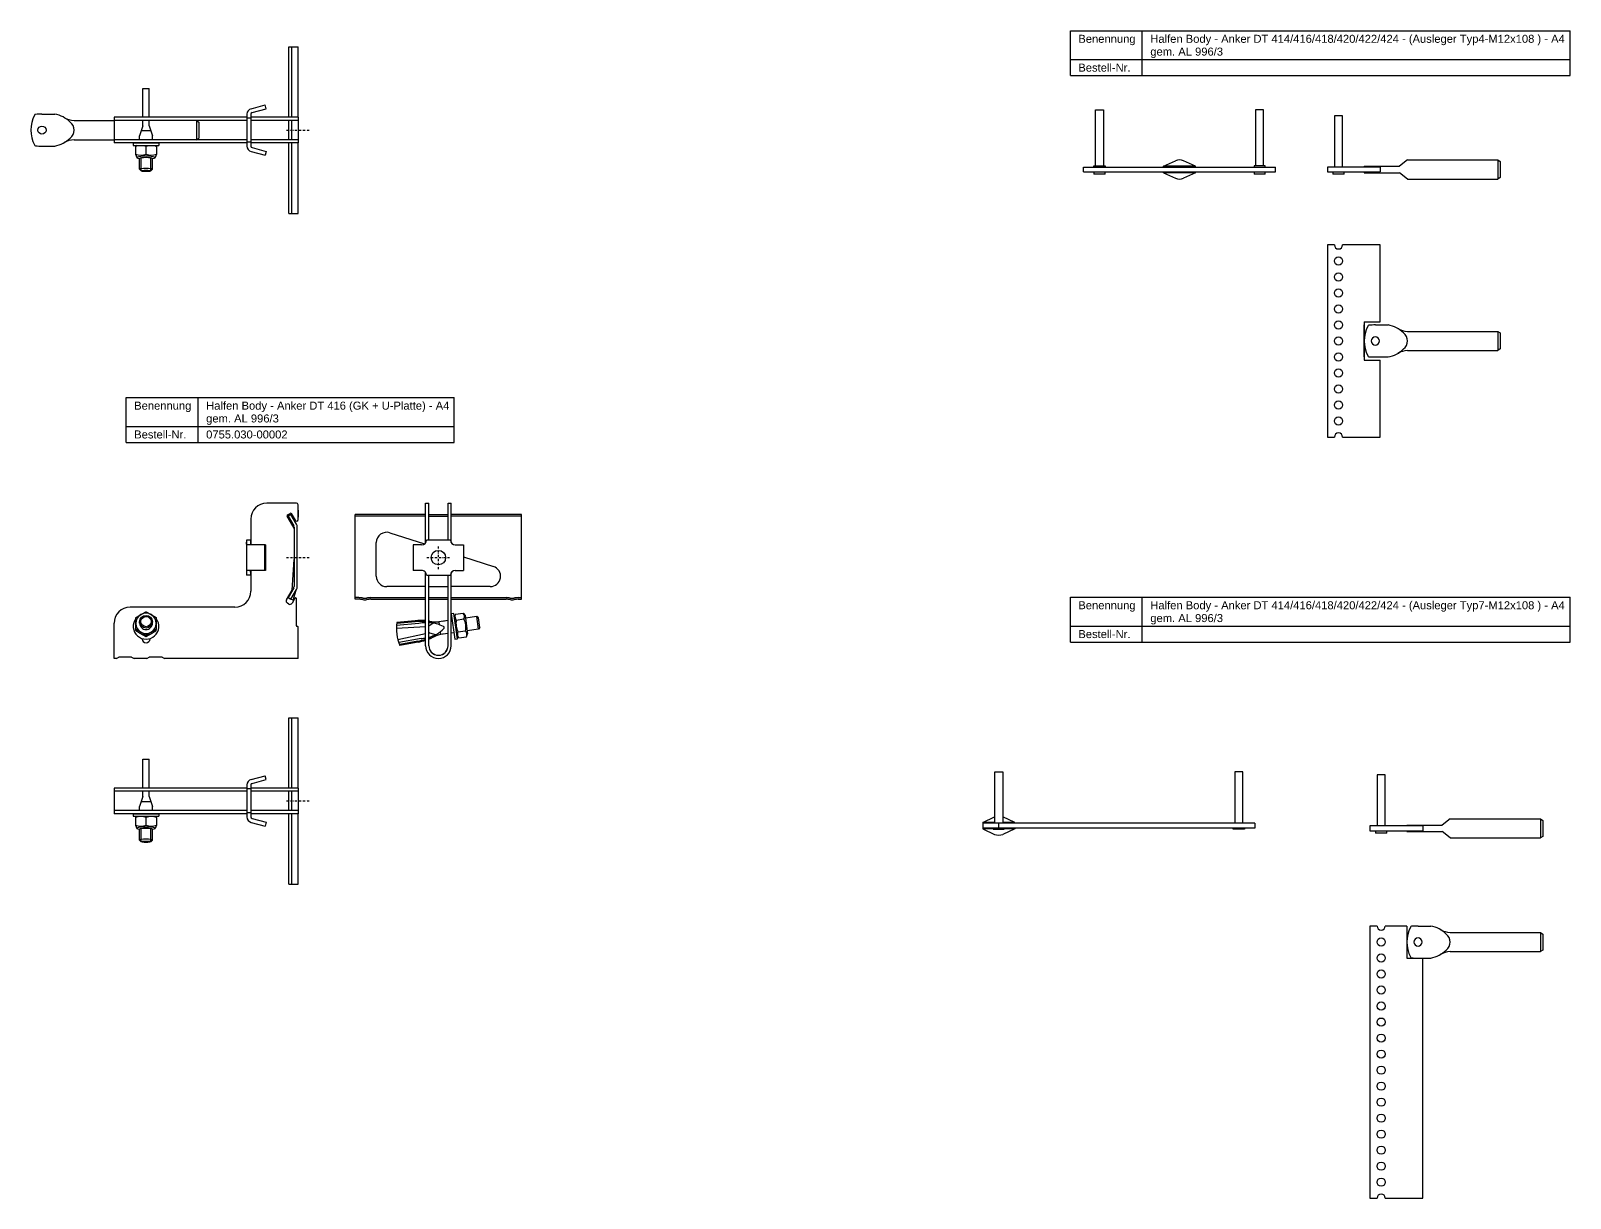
# Model space of a CAD drawing. Header units: millimetres. Extents: x -1351 to -123, y -1210 to 162.
# Drawn here: x -1123 to -161, y -1210 to -481 of the extents above; entities that cross this region are included whole.
import ezdxf

# ---------------------------------------------------------------- set-up
doc = ezdxf.new("R2010")
doc.units = ezdxf.units.MM
doc.header["$LTSCALE"] = 10
doc.linetypes.add('STRICHPUNKT2', pattern=[0.5, 0.25, -0.125, 0, -0.125])
doc.layers.add('HALFEN', color=2, linetype='Continuous')
doc.styles.add('ARIAL50', font='ARIAL.TTF', dxfattribs={"height": 5})

msp = doc.modelspace()

# ---------------------------------------------------------------- linework, layer by layer
at = {"layer": 'HALFEN'}
for p, q in [((-473.16, -481.25), (-160.87, -481.25)), ((-473.16, -509.25), (-473.16, -481.25)), ((-428.2, -509.25), (-428.2, -481.25)), ((-160.87, -509.25), (-160.87, -481.25)), ((-961.38, -535.28), (-961.38, -491.28)), ((-961.38, -491.28), (-955.64, -491.28)), ((-959.64, -535.28), (-959.64, -491.28)), ((-955.64, -535.28), (-955.64, -491.28)), ((-473.16, -499.25), (-160.87, -499.25)), ((-473.16, -509.25), (-160.87, -509.25)), ((-1052.64, -517.26), (-1048.64, -517.26)), ((-1052.64, -535.28), (-1052.64, -517.26)), ((-1048.64, -535.28), (-1048.64, -517.26)), ((-985.05, -529.92), (-976.29, -527.57)), ((-975.64, -529.99), (-976.29, -527.57)), ((-1115.64, -533.28), (-1107.64, -533.28)), ((-1095.63, -537.28), (-1070.64, -537.28)), ((-987.64, -535.28), (-1070.64, -535.28)), ((-1070.64, -535.28), (-1070.64, -551.28)), ((-987.64, -537.28), (-1070.64, -537.28)), ((-1052.64, -540.51), (-1052.64, -537.28)), ((-1048.64, -540.51), (-1048.64, -537.28)), ((-1019.04, -537.28), (-1019.04, -549.28)), ((-1019.04, -537.28), (-1017.64, -538.28)), ((-1017.64, -538.28), (-1017.64, -548.28)), ((-987.64, -533.3), (-987.64, -553.26)), ((-985.14, -535.78), (-987.64, -535.78)), ((-985.14, -533.3), (-985.14, -553.26)), ((-955.64, -535.28), (-985.14, -535.28)), ((-985.14, -535.28), (-985.14, -537.28)), ((-955.64, -537.28), (-985.14, -537.28)), ((-985.14, -537.28), (-985.14, -549.28)), ((-984.4, -532.33), (-975.64, -529.99)), ((-961.38, -549.28), (-961.38, -537.28)), ((-959.64, -549.28), (-959.64, -537.28)), ((-955.64, -535.28), (-955.64, -551.28)), ((-457.42, -565.7), (-457.42, -530.7)), ((-457.42, -530.7), (-452.42, -530.7)), ((-452.42, -530.7), (-452.42, -565.7)), ((-352.42, -530.7), (-357.42, -530.7)), ((-357.42, -530.7), (-357.42, -565.7)), ((-352.42, -565.7), (-352.42, -530.7)), ((-308.1, -534.4), (-308.1, -566.4)), ((-303.1, -534.4), (-308.1, -534.4)), ((-303.1, -566.4), (-303.1, -534.4)), ((-1052.64, -540.51), (-1054.64, -546.76)), ((-1054.64, -549.28), (-1054.64, -546.76)), ((-1047.6, -543.76), (-1053.64, -543.76)), ((-1048.64, -540.51), (-1046.64, -546.76)), ((-1046.64, -549.28), (-1046.64, -546.76)), ((-1115.64, -553.28), (-1107.64, -553.28)), ((-1095.63, -549.28), (-1070.64, -549.28)), ((-987.64, -549.28), (-1070.64, -549.28)), ((-987.64, -551.28), (-1070.64, -551.28)), ((-1058.64, -551.28), (-1042.64, -551.28)), ((-1058.64, -551.28), (-1058.64, -552.87)), ((-1058.64, -552.87), (-1042.64, -552.87)), ((-1056.44, -552.87), (-1057.14, -553.6)), ((-1057.14, -553.6), (-1057.14, -558.39)), ((-1056.44, -552.87), (-1044.84, -552.87)), ((-1050.64, -558.39), (-1050.64, -553.6)), ((-1044.84, -552.87), (-1044.14, -553.6)), ((-1044.14, -553.6), (-1044.14, -558.39)), ((-1042.64, -551.28), (-1042.64, -552.87)), ((-1019.04, -549.28), (-1017.64, -548.28)), ((-985.14, -550.78), (-987.64, -550.78)), ((-955.64, -549.28), (-985.14, -549.28)), ((-985.14, -549.28), (-985.14, -551.28)), ((-955.64, -551.28), (-985.14, -551.28)), ((-985.05, -556.65), (-976.29, -558.99)), ((-984.4, -554.23), (-975.64, -556.58)), ((-975.64, -556.58), (-976.29, -558.99)), ((-961.38, -595.28), (-961.38, -551.28)), ((-959.64, -595.28), (-959.64, -551.28)), ((-955.64, -595.28), (-955.64, -551.28)), ((-1057.14, -558.39), (-1056.44, -560.41)), ((-1054.64, -567.76), (-1054.64, -560.99)), ((-1053.64, -568.76), (-1053.64, -560.65)), ((-1047.64, -568.76), (-1047.64, -560.65)), ((-1046.64, -567.76), (-1046.64, -560.99)), ((-1044.14, -558.39), (-1044.84, -560.41)), ((-464.92, -569.4), (-464.92, -566.4)), ((-464.92, -566.4), (-344.92, -566.4)), ((-458.42, -566.4), (-458.42, -565.7)), ((-458.42, -565.7), (-451.42, -565.7)), ((-451.42, -565.7), (-451.42, -566.4)), ((-414.92, -565.9), (-407.43, -562.45)), ((-414.92, -566.4), (-414.92, -565.9)), ((-394.92, -565.9), (-414.92, -565.9)), ((-394.92, -565.9), (-402.41, -562.45)), ((-394.92, -566.4), (-394.92, -565.9)), ((-351.42, -565.7), (-358.42, -565.7)), ((-358.42, -565.7), (-358.42, -566.4)), ((-351.42, -566.4), (-351.42, -565.7)), ((-344.92, -569.4), (-344.92, -566.4)), ((-279.6, -566.4), (-312.6, -566.4)), ((-312.6, -566.4), (-312.6, -569.4)), ((-289.6, -565.9), (-267.6, -565.9)), ((-289.6, -565.9), (-289.6, -566.4)), ((-279.6, -566.4), (-279.6, -569.4)), ((-262.6, -561.9), (-267.6, -565.9)), ((-262.6, -561.9), (-206, -561.9)), ((-206, -561.9), (-206, -573.9)), ((-206, -561.9), (-204.6, -562.9)), ((-204.6, -562.9), (-204.6, -572.9)), ((-1053.64, -568.76), (-1054.64, -567.76)), ((-1047.64, -568.76), (-1046.64, -567.76)), ((-464.92, -569.4), (-344.92, -569.4)), ((-458.42, -569.4), (-458.42, -570.9)), ((-451.42, -570.9), (-458.42, -570.9)), ((-451.42, -570.9), (-451.42, -569.4)), ((-414.92, -569.9), (-414.92, -569.4)), ((-394.92, -569.9), (-414.92, -569.9)), ((-414.92, -569.9), (-407.43, -573.35)), ((-394.92, -569.9), (-402.41, -573.35)), ((-394.92, -569.9), (-394.92, -569.4)), ((-358.42, -569.4), (-358.42, -570.9)), ((-351.42, -570.9), (-358.42, -570.9)), ((-351.42, -570.9), (-351.42, -569.4)), ((-312.6, -569.4), (-279.6, -569.4)), ((-309.1, -569.4), (-309.1, -570.9)), ((-302.1, -570.9), (-309.1, -570.9)), ((-302.1, -570.9), (-302.1, -569.4)), ((-289.6, -569.4), (-289.6, -569.9)), ((-289.6, -569.9), (-267.6, -569.9)), ((-262.6, -573.9), (-267.6, -569.9)), ((-262.6, -573.9), (-206, -573.9)), ((-204.6, -572.9), (-206, -573.9)), ((-961.38, -595.28), (-955.64, -595.28)), ((-308.15, -614.99), (-312.6, -614.99)), ((-312.6, -614.99), (-312.6, -734.99)), ((-279.6, -614.99), (-303.05, -614.99)), ((-279.6, -662.99), (-279.6, -614.99)), ((-289.6, -662.99), (-289.6, -686.99)), ((-289.6, -662.99), (-279.6, -662.99)), ((-289.6, -684.99), (-289.6, -664.99)), ((-282.6, -664.99), (-274.6, -664.99)), ((-262.59, -668.99), (-206, -668.99)), ((-206, -668.99), (-206, -680.99)), ((-206, -668.99), (-204.6, -669.99)), ((-204.6, -669.99), (-204.6, -679.99)), ((-262.59, -680.99), (-206, -680.99)), ((-204.6, -679.99), (-206, -680.99)), ((-289.6, -686.99), (-279.6, -686.99)), ((-282.6, -684.99), (-274.6, -684.99)), ((-279.6, -734.99), (-279.6, -686.99)), ((-1063.05, -710.38), (-858.03, -710.38)), ((-1063.05, -738.38), (-1063.05, -710.38)), ((-1018.09, -738.38), (-1018.09, -710.38)), ((-858.03, -738.38), (-858.03, -710.38)), ((-1063.05, -728.38), (-858.03, -728.38)), ((-1063.05, -738.38), (-858.03, -738.38)), ((-312.6, -734.99), (-308.15, -734.99)), ((-303.05, -734.99), (-279.6, -734.99)), ((-956.64, -776.3), (-975.14, -776.3)), ((-956.64, -776.3), (-975.14, -776.3)), ((-955.64, -780.57), (-955.64, -777.3)), ((-955.64, -786.49), (-955.64, -777.3)), ((-875.97, -800.97), (-875.97, -776.3)), ((-875.97, -776.3), (-873.97, -776.3)), ((-873.97, -799.3), (-873.97, -776.3)), ((-861.97, -799.31), (-861.97, -776.3)), ((-861.97, -776.3), (-859.97, -776.3)), ((-859.97, -800.96), (-859.97, -776.3)), ((-985.14, -786.3), (-985.14, -802.05)), ((-955.64, -780.57), (-955.64, -785.01)), ((-919.97, -836.31), (-919.97, -783.32)), ((-875.97, -783.32), (-919.97, -783.32)), ((-875.97, -784.32), (-919.97, -784.32)), ((-873.97, -783.32), (-861.97, -783.32)), ((-873.97, -784.32), (-861.97, -784.32)), ((-815.97, -783.32), (-859.97, -783.32)), ((-815.97, -784.32), (-859.97, -784.32)), ((-815.97, -836.31), (-815.97, -783.32)), ((-898.27, -794.76), (-876.74, -801.76)), ((-987.97, -799.3), (-987.97, -821.3)), ((-985.47, -799.3), (-987.97, -799.3)), ((-975.97, -802.3), (-987.19, -802.3)), ((-985.47, -799.3), (-985.47, -801.3)), ((-976.62, -802.3), (-976.62, -818.3)), ((-975.97, -802.3), (-975.97, -818.3)), ((-906.78, -821.94), (-906.78, -800.94)), ((-883.67, -802.29), (-883.68, -818.29)), ((-878.46, -802.3), (-883.67, -802.29)), ((-860.46, -799.31), (-875.46, -799.3)), ((-857.46, -802.31), (-852.25, -802.32)), ((-852.25, -802.32), (-852.26, -818.32)), ((-852.25, -809.71), (-833.64, -815.76)), ((-985.47, -821.3), (-987.97, -821.3)), ((-975.97, -818.3), (-987.19, -818.3)), ((-985.47, -819.3), (-985.47, -821.3)), ((-985.14, -818.56), (-985.14, -831.3)), ((-878.47, -818.3), (-883.68, -818.29)), ((-875.97, -865.3), (-875.97, -819.65)), ((-875.47, -821.3), (-860.47, -821.31)), ((-873.97, -865.3), (-873.97, -821.3)), ((-861.97, -865.3), (-861.97, -821.31)), ((-859.97, -865.3), (-859.97, -819.64)), ((-857.47, -818.31), (-852.26, -818.32)), ((-956.64, -853), (-956.64, -835.85)), ((-917.72, -835.31), (-919.97, -835.31)), ((-917.72, -836.31), (-919.97, -836.31)), ((-910.22, -835.31), (-875.97, -835.31)), ((-910.22, -836.31), (-875.97, -836.31)), ((-875.97, -828.44), (-900.28, -828.44)), ((-873.97, -828.44), (-861.97, -828.44)), ((-873.97, -835.31), (-861.97, -835.31)), ((-873.97, -836.31), (-861.97, -836.31)), ((-835.65, -828.44), (-859.97, -828.44)), ((-859.97, -835.31), (-825.72, -835.31)), ((-859.97, -836.31), (-825.72, -836.31)), ((-818.22, -835.31), (-815.97, -835.31)), ((-818.22, -836.31), (-815.97, -836.31)), ((-473.16, -835.06), (-160.87, -835.06)), ((-473.16, -863.06), (-473.16, -835.06)), ((-428.2, -863.06), (-428.2, -835.06)), ((-160.87, -863.06), (-160.87, -835.06)), ((-995.14, -841.3), (-1060.64, -841.3)), ((-858.38, -845.24), (-859.97, -845.46)), ((-859.97, -845.46), (-857.74, -861.31)), ((-856.15, -861.08), (-858.38, -845.24)), ((-857.34, -845.59), (-858.07, -847.42)), ((-857.34, -845.59), (-852.55, -844.92)), ((-852.55, -844.92), (-851.34, -846.47)), ((-1070.64, -873.3), (-1070.64, -851.3)), ((-1054.65, -851.19), (-1054.65, -850.39)), ((-1046.64, -851.19), (-1046.64, -850.39)), ((-955.94, -853.3), (-956.34, -853.3)), ((-955.64, -873.3), (-955.64, -853.6)), ((-875.97, -853.5), (-894.24, -854.67)), ((-880.13, -851.37), (-894.16, -852.8)), ((-882.57, -849.74), (-893.99, -850.82)), ((-882.51, -850.44), (-893.94, -851.52)), ((-870.91, -851.1), (-873.97, -853.08)), ((-870.91, -851.1), (-873.97, -853.08)), ((-870.91, -851.1), (-873.97, -853.08)), ((-871.93, -851), (-870.91, -851.1)), ((-871.93, -851), (-870.91, -851.1)), ((-871.93, -851), (-870.91, -851.1)), ((-861.97, -849.63), (-867.8, -850.44)), ((-867.8, -850.44), (-867.57, -852.05)), ((-867.66, -851.44), (-867.56, -852.15)), ((-861.97, -849.63), (-865.47, -850.12)), ((-859.43, -849.27), (-859.97, -849.34)), ((-858.1, -847.26), (-856.48, -858.75)), ((-856.81, -849.31), (-852.03, -848.63)), ((-851.34, -846.47), (-849.73, -857.96)), ((-844.03, -847.1), (-851.11, -848.1)), ((-842.92, -855.03), (-850, -856.02)), ((-842.92, -855.03), (-844.03, -847.1)), ((-842.9, -847.96), (-844.03, -847.1)), ((-842.07, -853.9), (-842.92, -855.03)), ((-842.07, -853.9), (-842.9, -847.96)), ((-473.16, -853.06), (-160.87, -853.06)), ((-1053.14, -861), (-1053.14, -860.84)), ((-1048.14, -861), (-1048.14, -860.84)), ((-875.97, -857.81), (-893.26, -861.6)), ((-878.79, -860.88), (-892.67, -863.37)), ((-880.83, -862.43), (-892.11, -864.54)), ((-880.71, -863.06), (-891.99, -865.18)), ((-873.97, -856.86), (-873.9, -857.36)), ((-873.9, -857.36), (-873.97, -857.38)), ((-870.47, -858.41), (-873.9, -857.36)), ((-870.47, -858.41), (-873.9, -857.36)), ((-869.86, -858.6), (-873.9, -857.36)), ((-870.81, -858.97), (-869.86, -858.6)), ((-870.81, -858.97), (-870.47, -858.83)), ((-870.81, -858.97), (-870.47, -858.83)), ((-866.93, -856.66), (-866.82, -857.38)), ((-866.91, -856.76), (-866.69, -858.37)), ((-861.97, -857.7), (-866.69, -858.37)), ((-861.97, -857.7), (-865.47, -858.2)), ((-858.32, -857.19), (-859.97, -857.42)), ((-857.74, -861.31), (-856.15, -861.08)), ((-855.25, -860.46), (-856.46, -858.9)), ((-855.77, -856.74), (-850.99, -856.07)), ((-855.25, -860.46), (-850.47, -859.79)), ((-850.47, -859.79), (-849.73, -857.96)), ((-473.16, -863.06), (-160.87, -863.06)), ((-1069.14, -873.3), (-1070.64, -873.3)), ((-1069.14, -873.3), (-1067.64, -872.5)), ((-1059.64, -872.5), (-1067.64, -872.5)), ((-1059.64, -872.5), (-1058.14, -873.3)), ((-1050.14, -873.3), (-1058.14, -873.3)), ((-1050.14, -873.3), (-1048.64, -872.5)), ((-1040.64, -872.5), (-1048.64, -872.5)), ((-1040.64, -872.5), (-1039.14, -873.3)), ((-955.64, -873.3), (-1039.14, -873.3)), ((-961.38, -954.28), (-961.38, -910.28)), ((-961.38, -910.28), (-955.64, -910.28)), ((-959.64, -954.28), (-959.64, -910.28)), ((-955.64, -954.28), (-955.64, -910.28)), ((-1052.64, -936.26), (-1048.64, -936.26)), ((-1052.64, -954.28), (-1052.64, -936.26)), ((-1048.64, -954.28), (-1048.64, -936.26)), ((-985.05, -948.92), (-976.29, -946.57)), ((-984.4, -951.33), (-975.64, -948.99)), ((-975.64, -948.99), (-976.29, -946.57)), ((-520.44, -976.19), (-520.44, -944.19)), ((-520.44, -944.19), (-515.44, -944.19)), ((-515.44, -944.19), (-515.44, -976.19)), ((-365.44, -944.19), (-370.44, -944.19)), ((-370.44, -944.19), (-370.44, -976.19)), ((-365.44, -976.19), (-365.44, -944.19)), ((-281.46, -945.92), (-281.46, -977.92)), ((-276.46, -945.92), (-281.46, -945.92)), ((-276.46, -977.92), (-276.46, -945.92)), ((-987.64, -954.28), (-1070.64, -954.28)), ((-1070.64, -954.28), (-1070.64, -970.28)), ((-987.64, -956.28), (-1070.64, -956.28)), ((-1052.64, -959.51), (-1054.64, -965.76)), ((-1052.64, -959.51), (-1052.64, -956.28)), ((-1048.64, -959.51), (-1048.64, -956.28)), ((-1048.64, -959.51), (-1046.64, -965.76)), ((-987.64, -952.3), (-987.64, -972.27)), ((-985.14, -954.78), (-987.64, -954.78)), ((-985.14, -952.3), (-985.14, -972.27)), ((-955.64, -954.28), (-985.14, -954.28)), ((-985.14, -954.28), (-985.14, -956.28)), ((-955.64, -956.28), (-985.14, -956.28)), ((-985.14, -956.28), (-985.14, -968.28)), ((-961.38, -968.28), (-961.38, -956.28)), ((-959.64, -968.28), (-959.64, -956.28)), ((-955.64, -954.28), (-955.64, -970.28)), ((-987.64, -968.28), (-1070.64, -968.28)), ((-987.64, -970.28), (-1070.64, -970.28)), ((-1058.64, -970.28), (-1042.64, -970.28)), ((-1058.64, -970.28), (-1058.64, -971.87)), ((-1054.64, -968.28), (-1054.64, -965.76)), ((-1047.6, -962.76), (-1053.64, -962.76)), ((-1046.64, -968.28), (-1046.64, -965.76)), ((-1042.64, -970.28), (-1042.64, -971.87)), ((-985.14, -969.78), (-987.64, -969.78)), ((-955.64, -968.28), (-985.14, -968.28)), ((-985.14, -968.28), (-985.14, -970.28)), ((-955.64, -970.28), (-985.14, -970.28)), ((-961.38, -1014.28), (-961.38, -970.28)), ((-959.64, -1014.28), (-959.64, -970.28)), ((-955.64, -1014.28), (-955.64, -970.28)), ((-1058.64, -971.87), (-1042.64, -971.87)), ((-1056.44, -971.87), (-1057.14, -972.61)), ((-1057.14, -972.61), (-1057.14, -977.39)), ((-1057.14, -977.39), (-1056.44, -979.41)), ((-1056.44, -971.87), (-1044.84, -971.87)), ((-1054.64, -986.76), (-1054.64, -979.99)), ((-1054.64, -986.76), (-1054.64, -979.99)), ((-1053.64, -987.76), (-1053.64, -979.65)), ((-1053.64, -987.76), (-1053.64, -979.65)), ((-1050.64, -977.39), (-1050.64, -972.61)), ((-1047.64, -987.76), (-1047.64, -979.65)), ((-1047.64, -987.76), (-1047.64, -979.65)), ((-1046.64, -986.76), (-1046.64, -979.99)), ((-1046.64, -986.76), (-1046.64, -979.99)), ((-1044.84, -971.87), (-1044.14, -972.61)), ((-1044.14, -977.39), (-1044.84, -979.41)), ((-1044.14, -972.61), (-1044.14, -977.39)), ((-985.05, -975.65), (-976.29, -977.99)), ((-984.4, -973.23), (-975.64, -975.58)), ((-975.64, -975.58), (-976.29, -977.99)), ((-527.94, -975.69), (-520.45, -972.25)), ((-520.44, -975.69), (-527.94, -975.69)), ((-527.94, -975.69), (-527.94, -976.19)), ((-357.94, -976.19), (-527.94, -976.19)), ((-527.94, -976.19), (-527.94, -979.19)), ((-357.94, -979.19), (-527.94, -979.19)), ((-527.94, -979.19), (-527.94, -979.69)), ((-521.44, -979.69), (-527.94, -979.69)), ((-527.94, -979.69), (-520.45, -983.14)), ((-521.44, -979.19), (-521.44, -979.89)), ((-521.44, -979.89), (-514.44, -979.89)), ((-517.94, -979.19), (-517.94, -976.19)), ((-507.94, -975.69), (-515.44, -975.69)), ((-507.94, -975.69), (-515.43, -972.25)), ((-507.94, -979.69), (-515.43, -983.14)), ((-514.44, -979.89), (-514.44, -979.19)), ((-507.94, -979.69), (-514.44, -979.69)), ((-507.94, -975.69), (-507.94, -976.19)), ((-507.94, -979.19), (-507.94, -979.69)), ((-371.44, -979.89), (-371.44, -979.19)), ((-364.44, -979.89), (-371.44, -979.89)), ((-364.44, -979.19), (-364.44, -979.89)), ((-357.94, -976.19), (-357.94, -979.19)), ((-252.96, -977.92), (-285.96, -977.92)), ((-285.96, -977.92), (-285.96, -980.92)), ((-285.96, -980.92), (-252.96, -980.92)), ((-282.46, -980.92), (-282.46, -982.42)), ((-275.46, -982.42), (-275.46, -980.92)), ((-262.96, -977.42), (-240.96, -977.42)), ((-262.96, -977.42), (-262.96, -977.92)), ((-262.96, -980.92), (-262.96, -981.42)), ((-252.96, -977.92), (-252.96, -980.92)), ((-235.96, -973.42), (-240.96, -977.42)), ((-235.96, -973.42), (-179.36, -973.42)), ((-179.36, -973.42), (-179.36, -985.42)), ((-179.36, -973.42), (-177.96, -974.42)), ((-177.96, -974.42), (-177.96, -984.42)), ((-1053.64, -987.76), (-1054.64, -986.76)), ((-1053.64, -987.76), (-1054.64, -986.76)), ((-1047.64, -987.76), (-1046.64, -986.76)), ((-1047.64, -987.76), (-1046.64, -986.76)), ((-275.46, -982.42), (-282.46, -982.42)), ((-262.96, -981.42), (-240.96, -981.42)), ((-235.96, -985.42), (-240.96, -981.42)), ((-235.96, -985.42), (-179.36, -985.42)), ((-177.96, -984.42), (-179.36, -985.42)), ((-961.38, -1014.28), (-955.64, -1014.28)), ((-281.51, -1040.41), (-285.96, -1040.41)), ((-285.96, -1040.41), (-285.96, -1210.41)), ((-262.96, -1040.41), (-276.41, -1040.41)), ((-262.96, -1040.41), (-262.96, -1060.41)), ((-255.96, -1040.41), (-247.96, -1040.41)), ((-235.95, -1044.41), (-179.36, -1044.41)), ((-179.36, -1044.41), (-179.36, -1056.41)), ((-179.36, -1044.41), (-177.96, -1045.41)), ((-177.96, -1045.41), (-177.96, -1055.41)), ((-235.95, -1056.41), (-179.36, -1056.41)), ((-177.96, -1055.41), (-179.36, -1056.41)), ((-262.96, -1060.41), (-252.96, -1060.41)), ((-255.96, -1060.41), (-247.96, -1060.41)), ((-252.96, -1210.41), (-252.96, -1060.41)), ((-285.96, -1210.41), (-281.51, -1210.41)), ((-276.41, -1210.41), (-252.96, -1210.41))]:
    msp.add_line(p, q, dxfattribs=at)
at = {"layer": 'HALFEN', "color": 1, "linetype": 'STRICHPUNKT2', "ltscale": 0.5}
for p, q in [((-962.89, -543.28), (-948.39, -543.28)), ((-867.97, -817.55), (-867.97, -803.05)), ((-962.89, -810.3), (-948.39, -810.3)), ((-875.22, -810.3), (-860.72, -810.3)), ((-962.89, -962.28), (-948.39, -962.28))]:
    msp.add_line(p, q, dxfattribs=at)
at = {"layer": 'HALFEN', "extrusion": (0, 1, 0)}
for p, q in [((-958.17, -791.85), (-962.49, -784.35)), ((-962.31, -783.67), (-960.58, -782.67)), ((-960.17, -783.32), (-961.9, -784.32)), ((-961.9, -784.32), (-958.37, -790.43)), ((-956.64, -789.43), (-960.17, -783.32)), ((-959.9, -782.85), (-957.51, -786.99)), ((-958.17, -791.18), (-958.17, -828.44)), ((-956.17, -828.44), (-956.17, -791.18)), ((-959.3, -830.59), (-958.17, -811.47)), ((-962.86, -836.75), (-959.3, -830.59)), ((-958.37, -829.19), (-961.9, -835.31)), ((-961.9, -835.31), (-960.18, -836.3)), ((-960.17, -836.31), (-960.18, -836.3)), ((-960.17, -836.31), (-956.64, -830.19)), ((-959.82, -836.43), (-960.17, -836.31)), ((-958.76, -836.81), (-959.82, -836.43)), ((-957.58, -835.6), (-959.4, -838.75)), ((-958.76, -836.81), (-956.86, -830.57)), ((-961.45, -839.3), (-962.31, -838.8)), ((-1057.04, -855.87), (-1057.04, -855.14)), ((-1044.24, -855.87), (-1044.24, -855.14)), ((-1050.64, -859.54), (-1050.64, -858.8))]:
    msp.add_line(p, q, dxfattribs=at)
at = {"layer": 'HALFEN'}
for centre, radius in [((-1115.64, -543.28), 2.55), ((-305.6, -624.99), 2.55), ((-305.6, -634.99), 2.55), ((-305.6, -644.99), 2.55), ((-305.6, -654.99), 2.55), ((-305.6, -664.99), 2.55), ((-305.6, -674.99), 2.55), ((-305.6, -684.99), 2.55), ((-305.6, -694.99), 2.55), ((-305.6, -704.99), 2.55), ((-305.6, -714.99), 2.55), ((-305.6, -724.99), 2.55), ((-867.97, -810.3), 4.5), ((-278.96, -1050.41), 2.55), ((-278.96, -1060.41), 2.55), ((-278.96, -1070.41), 2.55), ((-278.96, -1080.41), 2.55), ((-278.96, -1090.41), 2.55), ((-278.96, -1100.41), 2.55), ((-278.96, -1110.41), 2.55), ((-278.96, -1120.41), 2.55), ((-278.96, -1130.41), 2.55), ((-278.96, -1140.41), 2.55), ((-278.96, -1150.41), 2.55), ((-278.96, -1160.41), 2.55), ((-278.96, -1170.41), 2.55), ((-278.96, -1180.41), 2.55), ((-278.96, -1190.41), 2.55), ((-278.96, -1200.41), 2.55)]:
    msp.add_circle(centre, radius, dxfattribs=at)
for centre, radius, start, end in [((-1102.09, -543.28), 20.55, 153.10667, 206.89333), ((-1119.53, -534.44), 1, 95.71948, 153.10667), ((-1116.3, -566.66), 33.38, 88.87071, 95.71948), ((-1111.11, -551.67), 18.71, 45.68888, 79.34138), ((-1094.94, -523.73), 13.57, 240.09537, 267.05052), ((-1102.07, -543.28), 6.43, 308.92503, 51.07497), ((-984.14, -533.3), 3.5, 105, 180), ((-984.14, -533.3), 1, 105, 180), ((-1119.53, -552.13), 1, 206.89333, 264.28052), ((-1116.3, -519.91), 33.38, 264.28052, 271.12929), ((-1111.11, -534.89), 18.71, 280.65862, 314.31112), ((-1094.94, -562.84), 13.57, 92.94948, 119.90463), ((-1053.89, -562.39), 9.37, 69.70545, 110.29455), ((-1047.39, -562.39), 9.37, 69.70545, 110.29455), ((-984.14, -553.26), 3.5, 180, 255), ((-984.14, -553.26), 1, 180, 255), ((-1053.89, -549.6), 9.37, 249.70545, 290.29455), ((-1047.39, -549.6), 9.37, 249.70545, 290.29455), ((-454.92, -567.9), 6, 114.62432, 114.72996), ((-454.92, -567.9), 6, 65.27004, 65.37568), ((-404.92, -567.9), 6, 65.27004, 114.72996), ((-354.92, -567.9), 6, 114.62432, 114.72996), ((-354.92, -567.9), 6, 65.27004, 65.37568), ((-404.92, -567.9), 6, 245.27004, 294.72996), ((-305.6, -614.99), 2.55, 180, 0), ((-269.04, -674.99), 20.55, 153.10667, 206.89333), ((-286.48, -666.14), 1, 95.71948, 153.10667), ((-283.25, -698.37), 33.38, 88.87071, 95.71948), ((-282.6, -674.99), 2.55, 90, 270), ((-282.6, -674.99), 2.55, 270, 90), ((-278.06, -683.38), 18.71, 45.68888, 79.34138), ((-261.89, -655.44), 13.57, 240.09537, 267.05052), ((-269.02, -674.99), 6.43, 308.92503, 51.07497), ((-278.06, -666.6), 18.71, 280.65862, 314.31112), ((-261.89, -694.54), 13.57, 92.94948, 119.90463), ((-286.48, -683.83), 1, 206.89333, 264.28052), ((-283.25, -651.61), 33.38, 264.28052, 271.12929), ((-305.6, -734.99), 2.55, 0, 180), ((-975.14, -786.3), 10, 90, 180), ((-956.64, -777.3), 1, 0, 90), ((-962.06, -784.1), 0.5, 120, 210), ((-960.33, -783.1), 0.5, 30, 120), ((-956.64, -786.49), 1, 210, 0), ((-959.67, -791.18), 1.5, 0, 30), ((-959.67, -791.18), 3.5, 360, 30), ((-900.28, -800.94), 6.5, 72, 180), ((-878.46, -799.3), 3, 269.95559, 359.95559), ((-857.46, -799.31), 3, 179.95559, 269.95559), ((-835.65, -821.94), 6.5, 270, 72), ((-900.28, -821.94), 6.5, 180, 270), ((-878.47, -821.3), 3, 359.95559, 89.95559), ((-857.47, -821.31), 3, 89.95559, 179.95559), ((-995.14, -831.3), 10, 270, 0), ((-959.67, -828.44), 1.5, 330, 360), ((-957.14, -835.85), 0.5, 0, 150), ((-959.67, -828.44), 3.5, 330, 0), ((-917.72, -851.31), 16, 80.36636, 90), ((-917.72, -851.31), 15, 80.36636, 90), ((-913.97, -829.22), 7.41, 260.36636, 279.63364), ((-913.97, -829.22), 6.41, 260.36636, 279.63364), ((-910.22, -851.31), 16, 90, 99.63364), ((-910.22, -851.31), 15, 90, 99.63364), ((-825.72, -851.31), 16, 80.36636, 90), ((-825.72, -851.31), 15, 80.36636, 90), ((-821.97, -829.22), 7.41, 260.36636, 279.63364), ((-821.97, -829.22), 6.41, 260.36636, 279.63364), ((-818.22, -851.31), 16, 90, 99.63364), ((-818.22, -851.31), 15, 90, 99.63364), ((-1060.64, -851.3), 10, 90, 180), ((-961.56, -837.5), 1.5, 150, 240), ((-960.7, -838), 1.5, 240, 330), ((-854.36, -847.07), 3.32, 162.43847, 222.43847), ((-855, -847.16), 3.32, 333.56153, 33.56153), ((-1050.64, -853.24), 8, 143.1301, 36.8699), ((-956.34, -853), 0.3, 180, 270), ((-955.94, -853.6), 0.3, 0, 90), ((-867.44, -854.43), 26.8, 172.24397, 203.64347), ((-878.57, -891.89), 42.29, 86.47165, 95.44157), ((-878.41, -880.82), 30.65, 85.43459, 97.65576), ((-874.1, -894.64), 43.69, 92.44132, 97.9226), ((-878.57, -891.89), 42.29, 83.07738, 83.75165), ((-878.41, -880.82), 30.65, 63.44584, 81.67144), ((-874.1, -894.64), 43.69, 87.15167, 89.81779), ((-874.1, -894.64), 43.69, 87.15167, 89.81779), ((-874.1, -894.64), 43.69, 87.15167, 89.81779), ((-885.25, -832.1), 30.65, 291.60765, 312.55416), ((-868.74, -829.93), 20.54, 256.67305, 272.61653), ((-864.87, -853.97), 0.594, 357.93529, 73.26541), ((-864.85, -854.17), 0.594, 302.73459, 18.06471), ((-844.59, -851.38), 12.4, 170.38303, 205.61697), ((-863.22, -854), 12.4, 350.38303, 25.61697), ((-1050.64, -861), 2.5, 180, 0), ((-885.25, -832.1), 30.65, 278.34424, 287.63767), ((-888.46, -821.49), 42.29, 280.55843, 287.18811), ((-884.93, -817.62), 43.69, 278.0774, 281.83857), ((-867.97, -865.3), 8, 180, 360), ((-884.93, -817.62), 43.69, 284.53264, 288.84833), ((-884.93, -817.62), 43.69, 284.53264, 288.84833), ((-884.93, -817.62), 43.69, 284.53264, 288.84833), ((-888.46, -821.49), 42.29, 290.04791, 292.92262), ((-888.46, -821.49), 42.29, 290.04791, 292.92262), ((-888.46, -821.49), 42.29, 290.04791, 292.92262), ((-867.97, -865.3), 6, 180, 0), ((-861.93, -878.35), 20.54, 103.38347, 119.32695), ((-852.8, -858.22), 3.32, 153.56153, 213.56153), ((-853.44, -858.31), 3.32, 342.43847, 42.43847), ((-867.97, -865.3), 6, 199.47122, 245.37568), ((-867.97, -865.3), 6, 294.62432, 340.52878), ((-984.14, -952.3), 3.5, 105, 180), ((-984.14, -952.3), 1, 105, 180), ((-1053.89, -981.39), 9.37, 69.70545, 110.29455), ((-1053.89, -968.6), 9.37, 249.70545, 290.29455), ((-1047.39, -981.39), 9.37, 69.70545, 110.29455), ((-1047.39, -968.6), 9.37, 249.70545, 290.29455), ((-984.14, -972.27), 3.5, 180, 255), ((-984.14, -972.27), 1, 180, 255), ((-517.94, -977.69), 6, 114.62432, 114.72996), ((-517.94, -977.69), 6, 65.27004, 65.37568), ((-517.94, -977.69), 6, 245.27004, 294.72996), ((-278.96, -1040.41), 2.55, 180, 0), ((-242.4, -1050.41), 20.55, 153.10667, 206.89333), ((-259.84, -1041.56), 1, 95.71948, 153.10667), ((-256.61, -1073.79), 33.38, 88.87071, 95.71948), ((-255.96, -1050.41), 2.55, 90, 270), ((-255.96, -1050.41), 2.55, 270, 90), ((-251.42, -1058.8), 18.71, 45.68888, 79.34138), ((-235.25, -1030.86), 13.57, 240.09537, 267.05052), ((-242.38, -1050.41), 6.43, 308.92503, 51.07497), ((-251.42, -1042.02), 18.71, 280.65862, 314.31112), ((-235.25, -1069.96), 13.57, 92.94948, 119.90463), ((-259.84, -1059.25), 1, 206.89333, 264.28052), ((-256.61, -1027.03), 33.38, 264.28052, 271.12929), ((-278.96, -1210.41), 2.55, 0, 180)]:
    msp.add_arc(centre, radius, start, end, dxfattribs=at)
for centre, major_axis, ratio, start_param, end_param in [((-1050.64, -560.41), (-5.8, 0), 0.139173, 2.331809, 7.092969), ((-1050.64, -561.02), (4, 0), 0.139033, 0.050629, 3.096659), ((-1050.64, -567.77), (-4, 0), 0.139173, 3.158116, 6.266662), ((-1050.64, -851.4), (-6.4, 0), 0.992546, -1.047198, 0), ((-1050.64, -851.4), (6.4, 0), 0.992546, 1.047198, 2.094395), ((-1050.64, -851.4), (6.4, 0), 0.992546, 0, 1.047198), ((-1050.64, -851.4), (-6.4, 0), 0.992546, 0, 1.047198), ((-1050.64, -851.26), (4, 0), 0.992546, 3.123186, 4.712389), ((-1050.64, -851.26), (-4, 0), 0.992546, 1.570796, 3.16), ((-1050.64, -851.4), (-6.4, 0), 0.992546, 2.094395, 3.141593), ((-1050.64, -851.4), (-6.4, 0), 0.992546, 1.047198, 2.094395), ((-1050.64, -979.41), (-5.8, 0), 0.139173, 2.331809, 7.092969), ((-1050.64, -980.02), (4, 0), 0.139033, 0.050629, 3.096659), ((-1050.64, -986.77), (-4, 0), 0.139173, 3.158116, 6.266662), ((-1050.64, -986.77), (-4, 0), 0.139173, 3.158116, 6.266662)]:
    msp.add_ellipse(centre, major_axis=major_axis, ratio=ratio, start_param=start_param, end_param=end_param, dxfattribs=at)
for centre, major_axis, ratio in [((-1050.64, -568.76), (-3, 0), 0.139173), ((-1050.64, -850.39), (4, 0), 0.992546), ((-1050.64, -850.29), (3.2, 0), 0.992546), ((-1050.64, -987.76), (-3, 0), 0.139173), ((-1050.64, -987.76), (-3, 0), 0.139173)]:
    msp.add_ellipse(centre, major_axis=major_axis, ratio=ratio, dxfattribs=at)
for points, knots in [([(-987.19, -802.3), (-987.29, -802.3), (-987.39, -802.29), (-987.56, -802.22), (-987.63, -802.17), (-987.76, -802.03), (-987.81, -801.94), (-987.88, -801.73), (-987.91, -801.61), (-987.95, -801.36), (-987.96, -801.22), (-987.97, -800.92), (-987.97, -800.77), (-987.97, -800.61)], [12.939429, 12.939429, 12.939429, 12.939429, 13.450896, 13.450896, 13.981749, 13.981749, 14.512603, 14.512603, 15.043457, 15.043457, 15.58114, 15.58114, 16.065881, 16.065881, 16.065881, 16.065881]), ([(-985.46, -801.46), (-985.45, -801.52), (-985.44, -801.59), (-985.41, -801.71), (-985.38, -801.78), (-985.31, -801.91), (-985.26, -801.96), (-985.18, -802.02), (-985.16, -802.04), (-985.14, -802.05)], [4.1764157, 4.1764157, 4.1764157, 4.1764157, 4.4061223, 4.4061223, 4.6848401, 4.6848401, 4.9635579, 4.9635579, 5.0545355, 5.0545355, 5.0545355, 5.0545355]), ([(-984.47, -802.3), (-984.58, -802.3), (-984.7, -802.29), (-984.82, -802.24), (-984.83, -802.24), (-984.83, -802.24)], [0, 0, 0, 0, 0.6724021, 0.6724021, 0.712352, 0.712352, 0.712352, 0.712352]), ([(-987.19, -818.3), (-987.29, -818.31), (-987.39, -818.32), (-987.56, -818.39), (-987.63, -818.44), (-987.76, -818.58), (-987.81, -818.67), (-987.88, -818.88), (-987.91, -818.99), (-987.95, -819.25), (-987.96, -819.39), (-987.97, -819.69), (-987.97, -819.84), (-987.97, -820)], [12.939429, 12.939429, 12.939429, 12.939429, 13.450896, 13.450896, 13.981749, 13.981749, 14.512603, 14.512603, 15.043457, 15.043457, 15.58114, 15.58114, 16.065881, 16.065881, 16.065881, 16.065881]), ([(-985.46, -819.15), (-985.45, -819.09), (-985.44, -819.02), (-985.41, -818.9), (-985.38, -818.83), (-985.31, -818.7), (-985.26, -818.65), (-985.18, -818.59), (-985.16, -818.57), (-985.14, -818.56)], [4.1764157, 4.1764157, 4.1764157, 4.1764157, 4.4061223, 4.4061223, 4.6848401, 4.6848401, 4.9635579, 4.9635579, 5.0545355, 5.0545355, 5.0545355, 5.0545355]), ([(-984.47, -818.3), (-984.58, -818.3), (-984.7, -818.32), (-984.82, -818.37), (-984.83, -818.37), (-984.83, -818.37)], [0, 0, 0, 0, 0.6724021, 0.6724021, 0.712352, 0.712352, 0.712352, 0.712352])]:
    msp.add_open_spline(points, degree=3, knots=knots, dxfattribs=at)
for points in [[(-985.47, -801.3), (-985.47, -801.36), (-985.47, -801.41), (-985.46, -801.46)], [(-985.47, -819.3), (-985.47, -819.25), (-985.47, -819.2), (-985.46, -819.15)]]:
    msp.add_open_spline(points, degree=3, dxfattribs=at)
at = {"layer": 'HALFEN', "extrusion": (-4.4e-15, -7.2e-15, -1)}
msp.add_open_spline([(-985.14, -802.05), (-985.1, -802.09), (-985.06, -802.12), (-984.96, -802.18), (-984.89, -802.21), (-984.83, -802.24)], degree=3, knots=[2.958333, 2.958333, 2.958333, 2.958333, 3.2000176, 3.2000176, 3.5438255, 3.5438255, 3.5438255, 3.5438255], dxfattribs=at)
at = {"layer": 'HALFEN', "extrusion": (-4.4e-15, 7.2e-15, -1)}
msp.add_open_spline([(-985.14, -818.56), (-985.1, -818.52), (-985.06, -818.49), (-984.96, -818.43), (-984.89, -818.4), (-984.83, -818.37)], degree=3, knots=[2.958333, 2.958333, 2.958333, 2.958333, 3.2000176, 3.2000176, 3.5438255, 3.5438255, 3.5438255, 3.5438255], dxfattribs=at)
at = {"layer": 'HALFEN', "extrusion": (-1.6e-13, 2.687e-13, -1)}
for points, weights in [([(-1057.04, -847.8), (-1055.33, -846.75), (-1053.84, -845.9)], [1.10687800441, 1.09201433874, 1]), ([(-1047.44, -857.78), (-1045.96, -856.93), (-1044.24, -855.87)], [1, 1.09201433874, 1.10687800441]), ([(-1047.44, -856.9), (-1048.93, -857.75), (-1050.64, -858.8)], [1, 1.09201433874, 1.10687800441])]:
    msp.add_rational_spline(points, weights, degree=2, dxfattribs=at)
at = {"layer": 'HALFEN'}
for points, weights in [([(-1053.84, -845.9), (-1052.36, -845.05), (-1050.64, -844.13)], [1, 1.09201433874, 1.10687800441]), ([(-1050.64, -844.13), (-1048.93, -845.05), (-1047.44, -845.9)], [1.10687800441, 1.09201433874, 1]), ([(-1047.44, -845.9), (-1045.96, -846.75), (-1044.24, -847.8)], [1, 1.09201433874, 1.10687800441]), ([(-1057.04, -851.4), (-1057.04, -849.7), (-1057.04, -847.8)], [1, 1.09201433874, 1.10687800441]), ([(-1057.04, -855.14), (-1057.04, -853.1), (-1057.04, -851.4)], [1.10687800441, 1.09201433874, 1]), ([(-1044.24, -855.14), (-1045.96, -856.05), (-1047.44, -856.9)], [1.10687800441, 1.09201433874, 1]), ([(-1044.24, -847.8), (-1044.24, -849.7), (-1044.24, -851.4)], [1.10687800441, 1.09201433874, 1]), ([(-1044.24, -851.4), (-1044.24, -853.1), (-1044.24, -855.14)], [1, 1.09201433874, 1.10687800441]), ([(-1050.64, -858.8), (-1052.36, -857.75), (-1053.84, -856.9)], [1.10687800441, 1.09201433874, 1])]:
    msp.add_rational_spline(points, weights, degree=2, dxfattribs=at)
at = {"layer": 'HALFEN', "extrusion": (-1.369e-13, -2.486e-13, -1)}
for points in [[(-1053.84, -856.9), (-1055.33, -856.05), (-1057.04, -855.14)], [(-1053.84, -857.78), (-1052.36, -858.63), (-1050.64, -859.54)]]:
    msp.add_rational_spline(points, [1, 1.09201433874, 1.10687800441], degree=2, dxfattribs=at)
at = {"layer": 'HALFEN', "extrusion": (-1.6e-13, -2.687e-13, -1)}
msp.add_rational_spline([(-1057.04, -855.87), (-1055.33, -856.93), (-1053.84, -857.78)], [1.10687800441, 1.09201433874, 1], degree=2, dxfattribs=at)
at = {"layer": 'HALFEN', "extrusion": (-1.369e-13, 2.486e-13, -1)}
msp.add_rational_spline([(-1050.64, -859.54), (-1048.93, -858.63), (-1047.44, -857.78)], [1.10687800441, 1.09201433874, 1], degree=2, dxfattribs=at)

# ---------------------------------------------------------------- texts
at = {"layer": 'HALFEN', "style": 'ARIAL50'}
for s, p in [('Benennung', (-468.16, -488.75)), ('Halfen Body - Anker DT 414/416/418/420/422/424 - (Ausleger Typ4-M12x108 ) - A4', (-423.2, -488.75)), ('gem. AL 996/3', (-423.2, -496.75)), ('Bestell-Nr.', (-468.16, -506.75)), ('Benennung', (-1058.05, -717.88)), ('gem. AL 996/3', (-1013.09, -725.88)), ('Halfen Body - Anker DT 416 (GK + U-Platte) - A4', (-1013.09, -717.88)), ('Bestell-Nr.', (-1058.05, -735.88)), ('0755.030-00002', (-1013.09, -735.88)), ('Benennung', (-468.16, -842.56)), ('gem. AL 996/3', (-423.2, -850.56)), ('Halfen Body - Anker DT 414/416/418/420/422/424 - (Ausleger Typ7-M12x108 ) - A4', (-423.2, -842.56)), ('Bestell-Nr.', (-468.16, -860.56))]:
    msp.add_text(s, height=5, dxfattribs=at).set_placement(p)

doc.saveas('drawing.dxf')
